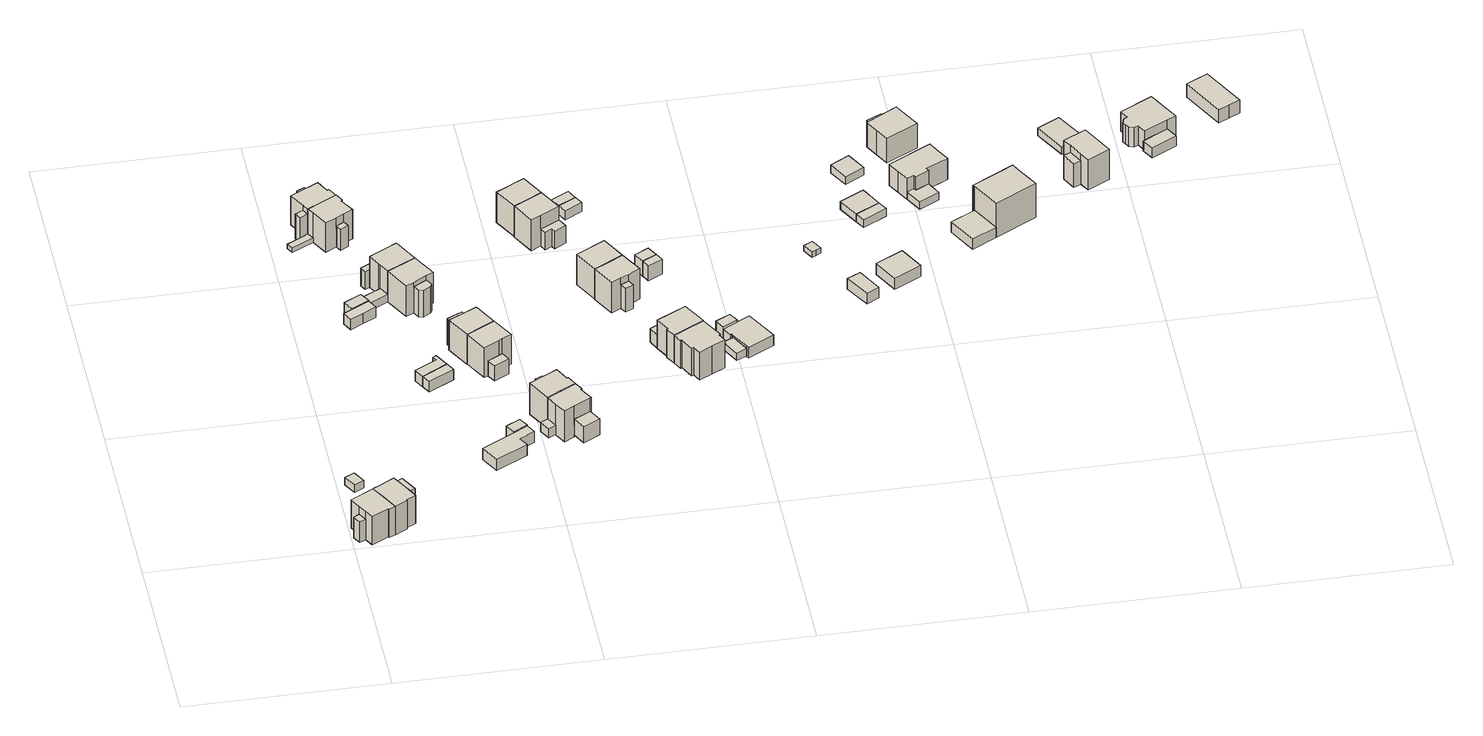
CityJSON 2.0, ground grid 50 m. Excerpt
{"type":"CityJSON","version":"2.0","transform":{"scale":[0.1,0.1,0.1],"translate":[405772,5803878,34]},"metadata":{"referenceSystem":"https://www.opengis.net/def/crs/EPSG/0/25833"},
"CityObjects":{
"building1":{"type":"Building","attributes":{"Gemeindeschluessel":"11000009","function":"31001_1010"},"address":[{"country":"Germany","locality":"Berlin","thoroughfareNumber":"168","thoroughfareName":"Waldstraße"}],"children":["building1-1","building1-2"]},
"building1-1":{"type":"BuildingPart","attributes":{"BezugspunktDach":"2200","measuredHeight":10.04,"storeysAboveGround":2},"parents":["building1"],"geometry":[{"type":"MultiSurface","lod":"1","boundaries":[[[0,1,2,3,4,5,6,7,8]],[[9,10,11,12,13,14,15,16,17]],[[9,17,8,7]],[[10,9,7,6]],[[11,10,6,5]],[[12,11,5,4]],[[13,12,4,3]],[[14,13,3,2]],[[15,14,2,1]],[[18,19,1,0]],[[17,16,0,8]],[[16,15,19,18]]]}]},
"building1-2":{"type":"BuildingPart","attributes":{"BezugspunktDach":"2200","measuredHeight":6.08,"storeysAboveGround":2},"parents":["building1"],"geometry":[{"type":"MultiSurface","lod":"1","boundaries":[[[20,19,18,21]],[[16,15,22,23]],[[16,23,21,18]],[[22,15,19,20]],[[23,22,20,21]],[[15,16,24,18,19]]]}]},
"building2":{"type":"Building","attributes":{"Gemeindeschluessel":"11000009","BezugspunktDach":"2200","function":"31001_2000","measuredHeight":3,"storeysAboveGround":1},"address":[{"country":"Germany","locality":"Berlin","thoroughfareNumber":"166 (1)","thoroughfareName":"Waldstraße"}],"geometry":[{"type":"Solid","lod":"1","boundaries":[[[[25,26,27,28]],[[29,30,31,32]],[[29,32,28,27]],[[30,29,27,26]],[[31,30,26,25]],[[32,31,25,28]]]]}]},
"building3":{"type":"Building","attributes":{"Gemeindeschluessel":"11000009","BezugspunktDach":"2200","function":"51009_1610","measuredHeight":2.25,"storeysAboveGround":0},"address":[{"country":"Germany","locality":"Berlin"}],"geometry":[{"type":"Solid","lod":"1","boundaries":[[[[33,34,35,36]],[[37,38,39,40]],[[37,40,36,35]],[[38,37,35,34]],[[39,38,34,33]],[[40,39,33,36]]]]}]},
"building4":{"type":"Building","attributes":{"Gemeindeschluessel":"11000009","function":"31001_1010"},"address":[{"country":"Germany","locality":"Berlin","thoroughfareNumber":"166","thoroughfareName":"Waldstraße"}],"children":["building4-1","building4-2"]},
"building4-1":{"type":"BuildingPart","attributes":{"BezugspunktDach":"2200","measuredHeight":10.06,"storeysAboveGround":2},"parents":["building4"],"geometry":[{"type":"MultiSurface","lod":"1","boundaries":[[[6,5,41,42,43,44,45,46,47,48,49,7]],[[50,51,52,53,54,55,56,57,58,11,10,9]],[[50,9,7,49]],[[51,50,49,48]],[[52,51,48,47]],[[53,52,47,46]],[[59,60,46,45]],[[55,54,45,44],[55,61,59,54]],[[56,55,44,43]],[[57,56,43,42]],[[58,57,42,41]],[[11,58,41,5]],[[10,11,5,6]],[[9,10,6,7]],[[54,53,60,59]],[[59,61,55,54]]]}]},
"building4-2":{"type":"BuildingPart","attributes":{"BezugspunktDach":"2200","measuredHeight":7.57,"storeysAboveGround":2},"parents":["building4"],"geometry":[{"type":"MultiSurface","lod":"1","boundaries":[[[61,62,63,60]],[[64,65,55,53]],[[64,53,60,63]],[[65,64,63,62]],[[55,65,62,61]],[[54,59,60,53]],[[55,61,59,54]]]}]},
"building5":{"type":"Building","attributes":{"Gemeindeschluessel":"11000009","BezugspunktDach":"2200","function":"31001_2000","measuredHeight":3.85,"storeysAboveGround":1},"address":[{"country":"Germany","locality":"Berlin","thoroughfareNumber":"32 (1)","thoroughfareName":"Grünauer Weg"}],"geometry":[{"type":"Solid","lod":"1","boundaries":[[[[66,67,68,69,70,71,72]],[[73,74,75,76,77,78,79]],[[73,79,72,71]],[[74,73,71,70]],[[75,74,70,69]],[[76,75,69,68]],[[77,76,68,67]],[[78,77,67,66]],[[79,78,66,72]]]]}]},
"building6":{"type":"Building","attributes":{"Gemeindeschluessel":"11000009","BezugspunktDach":"2200","function":"51009_1610","measuredHeight":1.29,"storeysAboveGround":0},"address":[{"country":"Germany","locality":"Berlin"}],"geometry":[{"type":"Solid","lod":"1","boundaries":[[[[80,81,82,83,84]],[[85,86,87,88,89]],[[85,89,84,83]],[[86,85,83,82]],[[87,86,82,81]],[[88,87,81,80]],[[89,88,80,84]]]]}]},
"building7":{"type":"Building","attributes":{"Gemeindeschluessel":"11000009","BezugspunktDach":"2200","function":"31001_2000","measuredHeight":4.4,"storeysAboveGround":1},"address":[{"country":"Germany","locality":"Berlin","thoroughfareNumber":"31 (2)","thoroughfareName":"Grünauer Weg"}],"geometry":[{"type":"Solid","lod":"1","boundaries":[[[[90,91,92,93]],[[94,75,73,95]],[[94,95,93,92]],[[75,94,92,91]],[[73,75,91,90]],[[95,73,90,93]]]]}]},
"building8":{"type":"Building","attributes":{"Gemeindeschluessel":"11000009","BezugspunktDach":"2200","function":"31001_2000","measuredHeight":3.14,"storeysAboveGround":1},"address":[{"country":"Germany","locality":"Berlin","thoroughfareNumber":"33 (1)","thoroughfareName":"Grünauer Weg"}],"geometry":[{"type":"Solid","lod":"1","boundaries":[[[[96,97,98,99,100,101]],[[102,103,104,105,106,107]],[[102,107,101,100]],[[103,102,100,99]],[[104,103,99,98]],[[105,104,98,97]],[[106,105,97,96]],[[107,106,96,101]]]]}]},
"building9":{"type":"Building","attributes":{"Gemeindeschluessel":"11000009","BezugspunktDach":"2200","function":"31001_2000","measuredHeight":3.83,"storeysAboveGround":1},"address":[{"country":"Germany","locality":"Berlin","thoroughfareNumber":"34 (1)","thoroughfareName":"Grünauer Weg"}],"geometry":[{"type":"Solid","lod":"1","boundaries":[[[[108,109,97,96]],[[110,111,112,113]],[[110,113,96,97]],[[111,110,97,109]],[[112,111,109,108]],[[113,112,108,96]]]]}]},
"building10":{"type":"Building","attributes":{"Gemeindeschluessel":"11000009","BezugspunktDach":"2200","function":"51009_1610","measuredHeight":2.22,"storeysAboveGround":0},"address":[{"country":"Germany","locality":"Berlin"}],"geometry":[{"type":"Solid","lod":"1","boundaries":[[[[114,115,116,117]],[[118,119,75,94]],[[118,94,117,116]],[[119,118,116,115]],[[75,119,115,114]],[[94,75,114,117]]]]}]},
"building11":{"type":"Building","attributes":{"Gemeindeschluessel":"11000009","function":"31001_1010"},"address":[{"country":"Germany","locality":"Berlin","thoroughfareNumber":"29","thoroughfareName":"Grünauer Weg"}],"children":["building11-1","building11-2","building11-3"]},
"building11-1":{"type":"BuildingPart","attributes":{"BezugspunktDach":"2200","measuredHeight":10.13,"storeysAboveGround":2},"parents":["building11"],"geometry":[{"type":"MultiSurface","lod":"1","boundaries":[[[120,121,122,123,124,125,126,127,128,129]],[[130,131,132,133,134,135,136,86,137,138]],[[130,138,129,128]],[[139,140,128,127]],[[132,131,127,126]],[[133,132,126,125]],[[134,133,125,124]],[[135,134,124,123]],[[136,135,123,122]],[[86,136,122,121]],[[141,142,143,121,120]],[[137,86,137,144]],[[138,137,120,129]],[[131,130,145,140,139]],[[144,137,86,143,142,141]]]}]},
"building11-2":{"type":"BuildingPart","attributes":{"BezugspunktDach":"2200","measuredHeight":7.14,"storeysAboveGround":2},"parents":["building11"],"geometry":[{"type":"Solid","lod":"1","boundaries":[[[[140,139,146,147]],[[148,131,130,149]],[[148,149,147,146]],[[131,148,146,139]],[[131,139,131,130]],[[149,130,140,147]],[[130,131,139,140]]]]}]},
"building11-3":{"type":"BuildingPart","attributes":{"BezugspunktDach":"2200","measuredHeight":7.19,"storeysAboveGround":2},"parents":["building11"],"geometry":[{"type":"Solid","lod":"1","boundaries":[[[[150,142,141,151]],[[137,86,85,152]],[[137,152,151,141]],[[85,86,142,150]],[[152,85,150,151]],[[86,137,141,142]]]]}]},
"building12":{"type":"Building","attributes":{"Gemeindeschluessel":"11000009","function":"31001_1010"},"address":[{"country":"Germany","locality":"Berlin","thoroughfareNumber":"30","thoroughfareName":"Grünauer Weg"}],"children":["building12-1","building12-2"]},
"building12-1":{"type":"BuildingPart","attributes":{"BezugspunktDach":"2200","measuredHeight":10.08,"storeysAboveGround":2},"parents":["building12"],"geometry":[{"type":"MultiSurface","lod":"1","boundaries":[[[153,154,155,156,157,158,159,160,161,162]],[[136,135,163,164,165,166,167,168,87,86]],[[136,86,162,161]],[[135,136,161,160]],[[163,135,160,159]],[[164,163,159,158]],[[165,164,158,157]],[[166,165,157,156]],[[169,170,171,156,155]],[[168,167,155,154]],[[87,168,154,153]],[[86,87,153,162]],[[167,166,171,170,169]]]}]},
"building12-2":{"type":"BuildingPart","attributes":{"BezugspunktDach":"2200","measuredHeight":6.39,"storeysAboveGround":2},"parents":["building12"],"geometry":[{"type":"MultiSurface","lod":"1","boundaries":[[[172,173,171,170]],[[166,174,175,167]],[[166,167,166,176]],[[174,166,171,173]],[[175,174,173,172]],[[167,175,172,170]],[[176,166,167,170,171]]]}]},
"building13":{"type":"Building","attributes":{"Gemeindeschluessel":"11000009","BezugspunktDach":"2200","function":"31001_2000","measuredHeight":3.33,"storeysAboveGround":1},"address":[{"country":"Germany","locality":"Berlin","thoroughfareNumber":"36 (2)","thoroughfareName":"Grünauer Weg"}],"geometry":[{"type":"Solid","lod":"1","boundaries":[[[[177,178,179,180,181,182,183]],[[184,185,186,187,188,189,190]],[[184,190,183,182]],[[185,184,182,181]],[[186,185,181,180]],[[187,186,180,179]],[[188,187,179,178]],[[189,188,178,177]],[[190,189,177,183]]]]}]},
"building14":{"type":"Building","attributes":{"Gemeindeschluessel":"11000009","BezugspunktDach":"2200","function":"31001_2000","measuredHeight":5.9,"storeysAboveGround":1},"address":[{"country":"Germany","locality":"Berlin","thoroughfareNumber":"31 (1)","thoroughfareName":"Grünauer Weg"}],"geometry":[{"type":"Solid","lod":"1","boundaries":[[[[191,192,193,194,195]],[[196,197,198,199,200]],[[196,200,195,194]],[[197,196,194,193]],[[198,197,193,192]],[[199,198,192,191]],[[200,199,191,195]]]]}]},
"building15":{"type":"Building","attributes":{"Gemeindeschluessel":"11000009","BezugspunktDach":"2200","function":"31001_1010","measuredHeight":10.89,"storeysAboveGround":2},"address":[{"country":"Germany","locality":"Berlin","thoroughfareNumber":"31","thoroughfareName":"Grünauer Weg"}],"geometry":[{"type":"Solid","lod":"1","boundaries":[[[[201,202,203,204,205,206,207]],[[197,208,209,119,118,210,198]],[[197,198,207,206]],[[208,197,206,205]],[[209,208,205,204]],[[119,209,204,203]],[[118,119,203,202]],[[210,118,202,201]],[[198,210,201,207]]]]}]},
"building16":{"type":"Building","attributes":{"Gemeindeschluessel":"11000009","BezugspunktDach":"2200","function":"31001_2000","measuredHeight":3.4,"storeysAboveGround":1},"address":[{"country":"Germany","locality":"Berlin","thoroughfareNumber":"35 (1)","thoroughfareName":"Grünauer Weg"}],"geometry":[{"type":"Solid","lod":"1","boundaries":[[[[211,212,213,214]],[[215,216,217,218]],[[215,218,214,213]],[[216,215,213,212]],[[217,216,212,211]],[[218,217,211,214]]]]}]},
"building17":{"type":"Building","attributes":{"Gemeindeschluessel":"11000009","function":"31001_1010"},"address":[{"country":"Germany","locality":"Berlin","thoroughfareNumber":"32","thoroughfareName":"Grünauer Weg"}],"children":["building17-1","building17-2"]},
"building17-1":{"type":"BuildingPart","attributes":{"BezugspunktDach":"2200","measuredHeight":10.88,"storeysAboveGround":2},"parents":["building17"],"geometry":[{"type":"MultiSurface","lod":"1","boundaries":[[[219,220,221,222,204,223,203]],[[224,209,225,226,227,228,119]],[[224,119,203,223]],[[209,224,223,204]],[[225,209,204,222]],[[226,225,222,221]],[[229,230,221,220]],[[228,227,220,219]],[[119,228,219,203]],[[227,226,230,229]]]}]},
"building17-2":{"type":"BuildingPart","attributes":{"BezugspunktDach":"2200","measuredHeight":7.86,"storeysAboveGround":2},"parents":["building17"],"geometry":[{"type":"MultiSurface","lod":"1","boundaries":[[[231,232,233,234,230,229]],[[226,235,236,237,238,227]],[[227,229,227,226]],[[235,226,230,234]],[[236,235,234,233]],[[237,236,233,232]],[[238,237,232,231]],[[227,238,231,229]],[[226,227,229,230,239]]]}]},
"building18":{"type":"Building","attributes":{"Gemeindeschluessel":"11000009","function":"31001_1010"},"address":[{"country":"Germany","locality":"Berlin","thoroughfareNumber":"33","thoroughfareName":"Grünauer Weg"}],"children":["building18-1","building18-2"]},
"building18-1":{"type":"BuildingPart","attributes":{"BezugspunktDach":"2200","measuredHeight":10.19,"storeysAboveGround":2},"parents":["building18"],"geometry":[{"type":"MultiSurface","lod":"1","boundaries":[[[240,241,242,243,244,245,246]],[[247,248,249,250,251,252,253]],[[247,253,246,245]],[[254,255,256,257,245,244]],[[249,248,244,243]],[[250,249,243,242]],[[251,250,242,241]],[[252,251,241,240]],[[253,252,240,246]],[[248,247,257,256,255,254]]]}]},
"building18-2":{"type":"BuildingPart","attributes":{"BezugspunktDach":"2200","measuredHeight":7.7,"storeysAboveGround":2},"parents":["building18"],"geometry":[{"type":"MultiSurface","lod":"1","boundaries":[[[256,255,258,259]],[[260,261,262,263]],[[260,263,259,258]],[[261,260,258,255]],[[262,261,255,248,247,264]],[[263,262,256,259]],[[264,247,248,255,256]]]}]},
"building19":{"type":"Building","attributes":{"Gemeindeschluessel":"11000009","function":"31001_1010"},"address":[{"country":"Germany","locality":"Berlin","thoroughfareNumber":"34","thoroughfareName":"Grünauer Weg"}],"children":["building19-1","building19-2"]},
"building19-1":{"type":"BuildingPart","attributes":{"BezugspunktDach":"2200","measuredHeight":10.06,"storeysAboveGround":2},"parents":["building19"],"geometry":[{"type":"MultiSurface","lod":"1","boundaries":[[[265,266,267,268,269,270,271]],[[272,273,274,275,276,277,278]],[[272,278,271,270]],[[273,272,270,269]],[[274,273,269,268]],[[275,274,268,267]],[[279,280,267,266]],[[277,281,282,279,266,265]],[[278,277,265,271]],[[276,275,280,279]],[[276,279,282,281]]]}]},
"building19-2":{"type":"BuildingPart","attributes":{"BezugspunktDach":"2200","measuredHeight":4.48,"storeysAboveGround":2},"parents":["building19"],"geometry":[{"type":"MultiSurface","lod":"1","boundaries":[[[283,284,280,282]],[[275,285,286,281]],[[281,276,275]],[[285,275,280,284]],[[286,285,284,283]],[[281,286,283,282]],[[275,276,279,280]],[[282,279,276,281]]]}]},
"building20":{"type":"Building","attributes":{"Gemeindeschluessel":"11000009","BezugspunktDach":"2200","function":"31001_2000","measuredHeight":2.75,"storeysAboveGround":1},"address":[{"country":"Germany","locality":"Berlin","thoroughfareNumber":"36 (1)","thoroughfareName":"Grünauer Weg"}],"geometry":[{"type":"Solid","lod":"1","boundaries":[[[[287,288,289,290]],[[291,292,293,294]],[[291,294,290,289]],[[292,291,289,288]],[[293,292,288,287]],[[294,293,287,290]]]]}]},
"building21":{"type":"Building","attributes":{"Gemeindeschluessel":"11000009","function":"31001_1010"},"address":[{"country":"Germany","locality":"Berlin","thoroughfareNumber":"35","thoroughfareName":"Grünauer Weg"}],"children":["building21-1","building21-2"]},
"building21-1":{"type":"BuildingPart","attributes":{"BezugspunktDach":"2200","measuredHeight":10.93,"storeysAboveGround":2},"parents":["building21"],"geometry":[{"type":"MultiSurface","lod":"1","boundaries":[[[295,296,297,298,299,300,301,302,303]],[[304,305,306,307,308,309,310,311,312]],[[313,314,304,312,303,302]],[[315,313,314,316,305,304,302,301]],[[306,305,301,300]],[[307,306,300,299]],[[308,307,299,298]],[[309,308,298,297]],[[310,309,297,296]],[[311,310,296,295]],[[312,311,295,303]]]}]},
"building21-2":{"type":"BuildingPart","attributes":{"BezugspunktDach":"2200","measuredHeight":7.1,"storeysAboveGround":2},"parents":["building21"],"geometry":[{"type":"Solid","lod":"1","boundaries":[[[[313,315,317,318]],[[319,316,314,320]],[[319,320,318,317]],[[316,319,317,315]],[[320,314,313,318]],[[314,316,315,313]]]]}]},
"building22":{"type":"Building","attributes":{"Gemeindeschluessel":"11000009","function":"31001_1010"},"address":[{"country":"Germany","locality":"Berlin","thoroughfareNumber":"36","thoroughfareName":"Grünauer Weg"},{"country":"Germany","locality":"Berlin","thoroughfareNumber":"162","thoroughfareName":"Waldstraße"}],"children":["building22-1","building22-2"]},
"building22-1":{"type":"BuildingPart","attributes":{"BezugspunktDach":"2200","measuredHeight":11.06,"storeysAboveGround":2},"parents":["building22"],"geometry":[{"type":"MultiSurface","lod":"1","boundaries":[[[321,322,323,324,325,326,327,328,329,330]],[[331,309,332,333,334,335,336,337,338,311]],[[331,311,330,329]],[[309,331,329,328]],[[332,309,328,327]],[[333,332,327,326]],[[334,333,326,325]],[[335,334,325,324]],[[339,340,341,324,323]],[[336,335,341,342,343]],[[337,336,323,322]],[[338,337,322,321]],[[311,338,321,330]],[[343,342,341,340,339]]]}]},
"building22-2":{"type":"BuildingPart","attributes":{"BezugspunktDach":"2200","measuredHeight":5.15,"storeysAboveGround":2},"parents":["building22"],"geometry":[{"type":"Solid","lod":"1","boundaries":[[[[344,345,341,340]],[[342,346,347,343]],[[346,342,341,345]],[[347,346,345,344]],[[343,347,344,340]],[[342,343,340,341]]]]}]},
"building23":{"type":"Building","attributes":{"Gemeindeschluessel":"11000009","function":"31001_1010"},"address":[{"country":"Germany","locality":"Berlin","thoroughfareNumber":"6","thoroughfareName":"Grünauer Weg"}],"children":["building23-1","building23-2"]},
"building23-1":{"type":"BuildingPart","attributes":{"BezugspunktDach":"2200","measuredHeight":10.58,"storeysAboveGround":2},"parents":["building23"],"geometry":[{"type":"MultiSurface","lod":"1","boundaries":[[[348,349,350,351,352,353,354,355]],[[356,357,358,359,360,361,362,363]],[[356,363,355,354]],[[364,365,354,353]],[[358,366,364,353,352]],[[359,358,352,351]],[[360,359,351,350]],[[361,360,350,349]],[[362,361,349,348]],[[363,362,348,355]],[[357,356,365,364]],[[357,364,366,358]]]}]},
"building23-2":{"type":"BuildingPart","attributes":{"BezugspunktDach":"2200","measuredHeight":3,"storeysAboveGround":2},"parents":["building23"],"geometry":[{"type":"Solid","lod":"1","boundaries":[[[[365,366,367,368]],[[369,358,356,370]],[[369,370,368,367]],[[358,369,367,366]],[[370,356,365,368]],[[356,358,366,365]]]]}]},
"building24":{"type":"Building","attributes":{"Gemeindeschluessel":"11000009","function":"31001_1010"},"address":[{"country":"Germany","locality":"Berlin","thoroughfareNumber":"5","thoroughfareName":"Grünauer Weg"}],"children":["building24-1","building24-2"]},
"building24-1":{"type":"BuildingPart","attributes":{"BezugspunktDach":"2200","measuredHeight":10.79,"storeysAboveGround":2},"parents":["building24"],"geometry":[{"type":"MultiSurface","lod":"1","boundaries":[[[371,372,373,350,349,348]],[[374,375,376,377,378,379]],[[374,379,348,349]],[[375,374,349,350]],[[376,375,350,373]],[[380,381,373,372]],[[378,377,372,371]],[[379,378,371,348]],[[377,376,381,380]]]}]},
"building24-2":{"type":"BuildingPart","attributes":{"BezugspunktDach":"2200","measuredHeight":5.21,"storeysAboveGround":2},"parents":["building24"],"geometry":[{"type":"Solid","lod":"1","boundaries":[[[[382,383,384,385,381,380]],[[376,386,387,388,389,377]],[[386,376,381,385]],[[387,386,385,384]],[[388,387,384,383]],[[389,388,383,382]],[[377,389,382,380]],[[376,377,380,381]]]]}]},
"building25":{"type":"Building","attributes":{"Gemeindeschluessel":"11000009","function":"31001_1010"},"address":[{"country":"Germany","locality":"Berlin","thoroughfareNumber":"4","thoroughfareName":"Grünauer Weg"}],"children":["building25-1","building25-2"]},
"building25-1":{"type":"BuildingPart","attributes":{"BezugspunktDach":"2200","measuredHeight":10.17,"storeysAboveGround":2},"parents":["building25"],"geometry":[{"type":"MultiSurface","lod":"1","boundaries":[[[390,391,392,393,394,395,396]],[[397,398,399,400,401,402,403]],[[397,403,396,395]],[[404,405,406,397,395,394]],[[399,398,394,393]],[[400,399,393,392]],[[401,400,392,391]],[[402,401,391,390]],[[403,402,390,396]],[[398,397,406,405,404]]]}]},
"building25-2":{"type":"BuildingPart","attributes":{"BezugspunktDach":"2200","measuredHeight":4.52,"storeysAboveGround":2},"parents":["building25"],"geometry":[{"type":"MultiSurface","lod":"1","boundaries":[[[406,405,407,408]],[[409,410,411,412]],[[409,412,408,407]],[[410,409,407,405]],[[411,410,405,398,397]],[[412,411,406,408]],[[397,398,405,406]]]}]},
"building26":{"type":"Building","attributes":{"Gemeindeschluessel":"11000009","function":"31001_1010"},"address":[{"country":"Germany","locality":"Berlin","thoroughfareNumber":"3","thoroughfareName":"Grünauer Weg"}],"children":["building26-1","building26-2"]},
"building26-1":{"type":"BuildingPart","attributes":{"BezugspunktDach":"2200","measuredHeight":10.22,"storeysAboveGround":2},"parents":["building26"],"geometry":[{"type":"MultiSurface","lod":"1","boundaries":[[[413,414,415,416,392,390]],[[417,418,419,420,421,422]],[[417,422,390,392]],[[418,417,392,416]],[[419,418,416,415]],[[423,424,415,414]],[[421,420,414,413]],[[422,421,413,390]],[[420,419,424,423]]]}]},
"building26-2":{"type":"BuildingPart","attributes":{"BezugspunktDach":"2200","measuredHeight":7.17,"storeysAboveGround":2},"parents":["building26"],"geometry":[{"type":"Solid","lod":"1","boundaries":[[[[425,426,424,423]],[[419,427,428,420]],[[427,419,424,426]],[[428,427,426,425]],[[420,428,425,423]],[[419,420,423,424]]]]}]},
"building27":{"type":"Building","attributes":{"Gemeindeschluessel":"11000009","BezugspunktDach":"2200","function":"31001_2000","measuredHeight":4.02,"storeysAboveGround":1},"address":[{"country":"Germany","locality":"Berlin","thoroughfareNumber":"2 (1)","thoroughfareName":"Grünauer Weg"}],"geometry":[{"type":"Solid","lod":"1","boundaries":[[[[429,430,431,432]],[[433,434,435,436]],[[433,436,432,431]],[[434,433,431,430]],[[435,434,430,429]],[[436,435,429,432]]]]}]},
"building28":{"type":"Building","attributes":{"Gemeindeschluessel":"11000009","BezugspunktDach":"2200","function":"31001_2000","measuredHeight":2.81,"storeysAboveGround":1},"address":[{"country":"Germany","locality":"Berlin","thoroughfareNumber":"6 (1)","thoroughfareName":"Grünauer Weg"}],"geometry":[{"type":"Solid","lod":"1","boundaries":[[[[437,438,439,440]],[[441,442,443,444]],[[441,444,440,439]],[[442,441,439,438]],[[443,442,438,437]],[[444,443,437,440]]]]}]},
"building29":{"type":"Building","attributes":{"Gemeindeschluessel":"11000009","BezugspunktDach":"2200","function":"31001_2000","measuredHeight":2.7,"storeysAboveGround":1},"address":[{"country":"Germany","locality":"Berlin","thoroughfareNumber":"5 (1)","thoroughfareName":"Grünauer Weg"}],"geometry":[{"type":"Solid","lod":"1","boundaries":[[[[445,446,438,437]],[[447,448,449,450]],[[447,450,437,438]],[[448,447,438,446]],[[449,448,446,445]],[[450,449,445,437]]]]}]},
"building30":{"type":"Building","attributes":{"Gemeindeschluessel":"11000009","BezugspunktDach":"2200","function":"31001_1010","measuredHeight":10.08,"storeysAboveGround":2},"address":[{"country":"Germany","locality":"Berlin","thoroughfareNumber":"2","thoroughfareName":"Grünauer Weg"}],"geometry":[{"type":"Solid","lod":"1","boundaries":[[[[451,452,453,454,455,456,457,458]],[[434,459,460,461,462,463,464,435]],[[434,435,458,457]],[[459,434,457,456]],[[460,459,456,455]],[[461,460,455,454]],[[462,461,454,453]],[[463,462,453,452]],[[464,463,452,451]],[[435,464,451,458]]]]}]},
"building31":{"type":"Building","attributes":{"Gemeindeschluessel":"11000009","BezugspunktDach":"2200","function":"31001_1010","measuredHeight":9.81,"storeysAboveGround":2},"address":[{"country":"Germany","locality":"Berlin","thoroughfareNumber":"1","thoroughfareName":"Grünauer Weg"},{"country":"Germany","locality":"Berlin","thoroughfareNumber":"160","thoroughfareName":"Waldstraße"}],"geometry":[{"type":"Solid","lod":"1","boundaries":[[[[465,466,467,468,469,470,471,472,473,474,475,476]],[[461,460,477,478,479,480,481,482,483,484,485,462]],[[461,462,476,475]],[[460,461,475,474]],[[477,460,474,473]],[[478,477,473,472]],[[479,478,472,471]],[[480,479,471,470]],[[481,480,470,469]],[[482,481,469,468]],[[483,482,468,467]],[[484,483,467,466]],[[485,484,466,465]],[[462,485,465,476]]]]}]},
"building32":{"type":"Building","attributes":{"Gemeindeschluessel":"11000009","BezugspunktDach":"2200","function":"31001_2000","measuredHeight":4.5,"storeysAboveGround":1},"address":[{"country":"Germany","locality":"Berlin","thoroughfareNumber":"4 (1)","thoroughfareName":"Grünauer Weg"}],"geometry":[{"type":"Solid","lod":"1","boundaries":[[[[486,487,488,489]],[[490,491,492,493]],[[490,493,489,488]],[[491,490,488,487]],[[492,491,487,486]],[[493,492,486,489]]]]}]},
"building33":{"type":"Building","attributes":{"Gemeindeschluessel":"11000009","BezugspunktDach":"2200","function":"31001_2000","measuredHeight":4.39,"storeysAboveGround":1},"address":[{"country":"Germany","locality":"Berlin","thoroughfareNumber":"3 (1)","thoroughfareName":"Grünauer Weg"}],"geometry":[{"type":"Solid","lod":"1","boundaries":[[[[494,495,487,486]],[[496,497,498,499]],[[496,499,486,487]],[[497,496,487,495]],[[498,497,495,494]],[[499,498,494,486]]]]}]},
"building34":{"type":"Building","attributes":{"Gemeindeschluessel":"11000009","BezugspunktDach":"2200","function":"51009_1610","measuredHeight":2.18,"storeysAboveGround":0},"address":[{"country":"Germany","locality":"Berlin"}],"geometry":[{"type":"Solid","lod":"1","boundaries":[[[[500,501,502,503]],[[504,505,506,507]],[[504,507,503,502]],[[505,504,502,501]],[[506,505,501,500]],[[507,506,500,503]]]]}]},
"building35":{"type":"Building","attributes":{"Gemeindeschluessel":"11000009","BezugspunktDach":"2200","function":"31001_2000","measuredHeight":4.71,"storeysAboveGround":1},"address":[{"country":"Germany","locality":"Berlin","thoroughfareNumber":"2 (2)","thoroughfareName":"Grünauer Weg"}],"geometry":[{"type":"Solid","lod":"1","boundaries":[[[[508,509,510,511]],[[512,513,514,515]],[[512,515,511,510]],[[513,512,510,509]],[[514,513,509,508]],[[515,514,508,511]]]]}]},
"building36":{"type":"Building","attributes":{"Gemeindeschluessel":"11000009","BezugspunktDach":"2200","function":"31001_1010","measuredHeight":3.06,"storeysAboveGround":1},"address":[{"country":"Germany","locality":"Berlin","thoroughfareNumber":"1 (1)","thoroughfareName":"Grünauer Weg"}],"geometry":[{"type":"Solid","lod":"1","boundaries":[[[[516,517,518,519,520,521,522,523,524]],[[525,526,527,528,529,530,531,532,533]],[[525,533,524,523]],[[526,525,523,522]],[[527,526,522,521]],[[528,527,521,520]],[[529,528,520,519]],[[530,529,519,518]],[[531,530,518,517]],[[532,531,517,516]],[[533,532,516,524]]]]}]},
"building37":{"type":"Building","attributes":{"Gemeindeschluessel":"11000009","BezugspunktDach":"2200","function":"31001_2000","measuredHeight":2.33,"storeysAboveGround":1},"address":[{"country":"Germany","locality":"Berlin","thoroughfareNumber":"4 (2)","thoroughfareName":"Krähenhorst"}],"geometry":[{"type":"Solid","lod":"1","boundaries":[[[[534,535,536,537,538]],[[539,540,541,542,543]],[[539,543,538,537]],[[540,539,537,536]],[[541,540,536,535]],[[542,541,535,534]],[[543,542,534,538]]]]}]},
"building38":{"type":"Building","attributes":{"Gemeindeschluessel":"11000009","BezugspunktDach":"2200","function":"31001_2520","measuredHeight":3.31,"storeysAboveGround":1},"address":[{"country":"Germany","locality":"Berlin","thoroughfareNumber":"152 (1)","thoroughfareName":"Waldstraße"}],"geometry":[{"type":"Solid","lod":"1","boundaries":[[[[544,545,546,547]],[[548,549,550,551]],[[548,551,547,546]],[[549,548,546,545]],[[550,549,545,544]],[[551,550,544,547]]]]}]},
"building39":{"type":"Building","attributes":{"Gemeindeschluessel":"11000009","BezugspunktDach":"2200","function":"31001_1312","measuredHeight":3.35,"storeysAboveGround":1},"address":[{"country":"Germany","locality":"Berlin","thoroughfareNumber":"152","thoroughfareName":"Waldstraße"}],"geometry":[{"type":"Solid","lod":"1","boundaries":[[[[552,553,554,555]],[[556,557,558,559]],[[556,559,555,554]],[[557,556,554,553]],[[558,557,553,552]],[[559,558,552,555]]]]}]},
"building40":{"type":"Building","attributes":{"Gemeindeschluessel":"11000009","BezugspunktDach":"2200","function":"31001_2000","measuredHeight":2.3,"storeysAboveGround":1},"address":[{"country":"Germany","locality":"Berlin","thoroughfareNumber":"4 (1)","thoroughfareName":"Krähenhorst"}],"geometry":[{"type":"Solid","lod":"1","boundaries":[[[[560,561,562,563]],[[564,565,566,567]],[[564,567,563,562]],[[565,564,562,561]],[[566,565,561,560]],[[567,566,560,563]]]]}]},
"building41":{"type":"Building","attributes":{"Gemeindeschluessel":"11000009","BezugspunktDach":"2200","function":"51009_1610","measuredHeight":2.3,"storeysAboveGround":0},"address":[{"country":"Germany","locality":"Berlin"}],"geometry":[{"type":"Solid","lod":"1","boundaries":[[[[568,569,561,560]],[[565,570,571,566]],[[565,566,560,561]],[[570,565,561,569]],[[571,570,569,568]],[[566,571,568,560]]]]}]},
"building42":{"type":"Building","attributes":{"Gemeindeschluessel":"11000009","BezugspunktDach":"2200","function":"31001_2000","measuredHeight":2.32,"storeysAboveGround":1},"address":[{"country":"Germany","locality":"Berlin","thoroughfareNumber":"3 (1)","thoroughfareName":"Krähenhorst"}],"geometry":[{"type":"Solid","lod":"1","boundaries":[[[[572,573,574,575]],[[576,577,578,579]],[[576,579,575,574]],[[577,576,574,573]],[[578,577,573,572]],[[579,578,572,575]]]]}]},
"building43":{"type":"Building","attributes":{"Gemeindeschluessel":"11000009","BezugspunktDach":"2200","function":"51009_1610","measuredHeight":2.19,"storeysAboveGround":0},"address":[{"country":"Germany","locality":"Berlin"}],"geometry":[{"type":"Solid","lod":"1","boundaries":[[[[580,581,582,583,584,585]],[[586,587,588,589,590,591]],[[586,591,585,584]],[[587,586,584,583]],[[588,587,583,582]],[[589,588,582,581]],[[590,589,581,580]],[[591,590,580,585]]]]}]},
"building44":{"type":"Building","attributes":{"Gemeindeschluessel":"11000009","BezugspunktDach":"2200","function":"31001_1010","measuredHeight":7.12,"storeysAboveGround":1},"address":[{"country":"Germany","locality":"Berlin","thoroughfareNumber":"4","thoroughfareName":"Krähenhorst"}],"geometry":[{"type":"Solid","lod":"1","boundaries":[[[[592,593,594,595,596,597,598,599,600,601]],[[602,603,604,605,606,607,608,609,610,611]],[[602,611,601,600]],[[603,602,600,599]],[[604,603,599,598]],[[605,604,598,597]],[[606,605,597,596]],[[607,606,596,595]],[[608,607,595,594]],[[609,608,594,593]],[[610,609,593,592]],[[611,610,592,601]]]]}]},
"building45":{"type":"Building","attributes":{"Gemeindeschluessel":"11000009","function":"31001_1010"},"address":[{"country":"Germany","locality":"Berlin","thoroughfareNumber":"3","thoroughfareName":"Krähenhorst"}],"children":["building45-1","building45-2"]},
"building45-1":{"type":"BuildingPart","attributes":{"BezugspunktDach":"2200","measuredHeight":9.51,"storeysAboveGround":2},"parents":["building45"],"geometry":[{"type":"MultiSurface","lod":"1","boundaries":[[[612,613,614,615,616,617]],[[618,619,620,621,622,623]],[[618,624,625,626,627,623,617,616]],[[619,618,616,615]],[[620,619,615,614]],[[621,620,614,613]],[[622,621,613,612]],[[623,622,612,617]],[[627,626,625,624]]]}]},
"building45-2":{"type":"BuildingPart","attributes":{"BezugspunktDach":"2200","measuredHeight":5.1,"storeysAboveGround":2},"parents":["building45"],"geometry":[{"type":"Solid","lod":"1","boundaries":[[[[626,625,628,629]],[[630,624,627,631]],[[630,631,629,628]],[[624,630,628,625]],[[631,627,626,629]],[[627,624,625,626]]]]}]},
"building46":{"type":"Building","attributes":{"Gemeindeschluessel":"11000009","BezugspunktDach":"2200","function":"31001_2463","measuredHeight":3.07,"storeysAboveGround":1},"address":[{"country":"Germany","locality":"Berlin","thoroughfareNumber":"5 (1)","thoroughfareName":"Krähenhorst"}],"geometry":[{"type":"Solid","lod":"1","boundaries":[[[[632,633,634,635]],[[636,637,638,639]],[[636,639,635,634]],[[637,636,634,633]],[[638,637,633,632]],[[639,638,632,635]]]]}]},
"building47":{"type":"Building","attributes":{"Gemeindeschluessel":"11000009","function":"31001_1010"},"address":[{"country":"Germany","locality":"Berlin","thoroughfareNumber":"5","thoroughfareName":"Krähenhorst"}],"children":["building47-1","building47-2"]},
"building47-1":{"type":"BuildingPart","attributes":{"BezugspunktDach":"2200","measuredHeight":12.46,"storeysAboveGround":2},"parents":["building47"],"geometry":[{"type":"MultiSurface","lod":"1","boundaries":[[[640,641,642,643,644,645,646]],[[647,648,649,650,637,636,651]],[[647,651,646,645]],[[648,647,645,644]],[[652,653,644,643]],[[650,649,643,642]],[[637,650,642,641]],[[636,637,641,640]],[[651,636,640,646]],[[649,648,653,652]]]}]},
"building47-2":{"type":"BuildingPart","attributes":{"BezugspunktDach":"2200","measuredHeight":7.36,"storeysAboveGround":2},"parents":["building47"],"geometry":[{"type":"MultiSurface","lod":"1","boundaries":[[[652,654,655,653]],[[656,657,649,648]],[[656,648,653,655]],[[657,656,655,654]],[[649,657,654,652]],[[649,658,649,648]],[[648,649,658,652,653,659]]]}]},
"building48":{"type":"Building","attributes":{"Gemeindeschluessel":"11000009","function":"31001_1010"},"address":[{"country":"Germany","locality":"Berlin","thoroughfareNumber":"150","thoroughfareName":"Waldstraße"}],"children":["building48-1","building48-2"]},
"building48-1":{"type":"BuildingPart","attributes":{"BezugspunktDach":"2200","measuredHeight":11.09,"storeysAboveGround":2},"parents":["building48"],"geometry":[{"type":"MultiSurface","lod":"1","boundaries":[[[660,661,662,663,664,665]],[[666,667,668,669,670,671]],[[666,671,665,664]],[[667,666,664,663]],[[668,667,663,662]],[[669,668,662,661]],[[672,673,661,660]],[[671,670,660,665]],[[670,669,673,672]]]}]},
"building48-2":{"type":"BuildingPart","attributes":{"BezugspunktDach":"2200","measuredHeight":6.98,"storeysAboveGround":2},"parents":["building48"],"geometry":[{"type":"Solid","lod":"1","boundaries":[[[[674,673,672,675,676]],[[677,670,669,678,679]],[[677,679,676,675]],[[670,677,675,672]],[[678,669,673,674]],[[679,678,674,676]],[[669,670,672,673]]]]}]},
"building49":{"type":"Building","attributes":{"Gemeindeschluessel":"11000009","BezugspunktDach":"2200","function":"31001_2463","measuredHeight":2.23,"storeysAboveGround":1},"address":[{"country":"Germany","locality":"Berlin","thoroughfareNumber":"150 (1)","thoroughfareName":"Waldstraße"}],"geometry":[{"type":"Solid","lod":"1","boundaries":[[[[680,681,682,683]],[[684,685,686,687]],[[684,687,683,682]],[[685,684,682,681]],[[686,685,681,680]],[[687,686,680,683]]]]}]},
"building50":{"type":"Building","attributes":{"Gemeindeschluessel":"11000009","BezugspunktDach":"2200","function":"31001_2463","measuredHeight":3.33,"storeysAboveGround":1},"address":[{"country":"Germany","locality":"Berlin","thoroughfareNumber":"148A (1)","thoroughfareName":"Waldstraße"}],"geometry":[{"type":"Solid","lod":"1","boundaries":[[[[688,689,690,691,692]],[[693,694,695,696,697]],[[693,697,692,691]],[[694,693,691,690]],[[695,694,690,689]],[[696,695,689,688]],[[697,696,688,692]]]]}]},
"building51":{"type":"Building","attributes":{"Gemeindeschluessel":"11000009","BezugspunktDach":"2200","function":"31001_1010","measuredHeight":7.57,"storeysAboveGround":1},"address":[{"country":"Germany","locality":"Berlin","thoroughfareNumber":"148A","thoroughfareName":"Waldstraße"}],"geometry":[{"type":"Solid","lod":"1","boundaries":[[[[698,699,700,701,702,703,704,705,706,707,708,709,710,711]],[[712,713,714,715,716,717,718,694,693,719,720,721,722,723]],[[712,723,711,710]],[[713,712,710,709]],[[714,713,709,708]],[[715,714,708,707]],[[716,715,707,706]],[[717,716,706,705]],[[718,717,705,704]],[[694,718,704,703]],[[693,694,703,702]],[[719,693,702,701]],[[720,719,701,700]],[[721,720,700,699]],[[722,721,699,698]],[[723,722,698,711]]]]}]},
"building52":{"type":"Building","attributes":{"Gemeindeschluessel":"11000009","BezugspunktDach":"2200","function":"31001_1010","measuredHeight":4.77,"storeysAboveGround":1},"address":[{"country":"Germany","locality":"Berlin","thoroughfareNumber":"146","thoroughfareName":"Waldstraße"}],"geometry":[{"type":"Solid","lod":"1","boundaries":[[[[724,725,726,727,728,729]],[[730,731,732,733,734,735]],[[730,735,729,728]],[[731,730,728,727]],[[732,731,727,726]],[[733,732,726,725]],[[734,733,725,724]],[[735,734,724,729]]]]}]}
},
"vertices":[
[19,43,94],[30,22,94],[42,1,94],[83,23,94],[85,20,94],[101,28,94],[80,67,94],[61,102,94],[4,71,94],[61,102,10],[80,67,10],[101,28,10],[85,20,10],[83,23,10],[42,1,10],[30,22,10],[19,43,10],[4,71,10],[19,43,71],[30,22,71],
[15,14,71],[4,34,71],[15,14,10],[4,34,10],[19,43,41],
[65,104,41],[81,113,41],[73,131,41],[55,122,41],[73,131,11],[81,113,11],[65,104,11],[55,122,11],
[35,199,31],[59,212,31],[42,243,31],[18,231,31],[42,243,9],[59,212,9],[35,199,9],[18,231,9],
[132,45,94],[130,48,94],[154,60,94],[141,86,94],[136,96,94],[118,128,94],[116,132,94],[81,113,94],[65,104,94],[65,104,10],[81,113,10],[116,132,10],[118,128,10],[136,96,10],[141,86,10],[154,60,10],[130,48,10],[132,45,10],[136,96,86],[118,128,86],[141,86,86],
[159,95,86],[136,137,86],[136,137,10],[159,95,10],
[132,792,39],[164,809,39],[197,827,39],[184,851,39],[151,833,39],[140,827,39],[119,816,39],[140,827,8],[151,833,8],[184,851,8],[197,827,8],[164,809,8],[132,792,8],[119,816,8],
[48,1095,22],[102,1123,22],[92,1140,22],[73,1129,22],[39,1111,22],[73,1129,9],[92,1140,9],[102,1123,9],[48,1095,9],[39,1111,9],
[140,827,41],[184,851,41],[170,876,41],[127,853,41],[170,876,8],[127,853,8],
[259,556,39],[322,591,39],[303,626,39],[294,621,39],[300,610,39],[246,581,39],[300,610,7],[294,621,7],[303,626,7],[322,591,7],[259,556,7],[246,581,7],
[271,535,39],[334,569,39],[322,591,8],[334,569,8],[271,535,8],[259,556,8],
[184,851,30],[234,878,30],[221,903,30],[170,876,30],[221,903,8],[234,878,8],
[84,1156,95],[92,1140,95],[127,1159,95],[166,1180,95],[153,1204,95],[149,1201,95],[132,1233,95],[111,1222,95],[91,1212,95],[62,1196,95],[91,1212,9],[111,1222,9],[132,1233,9],[149,1201,9],[153,1204,9],[166,1180,9],[127,1159,9],[84,1156,9],[62,1196,9],[111,1222,80],[91,1212,80],[84,1156,81],[92,1140,81],[92,1140,60],[84,1156,72],[91,1212,66],
[102,1239,80],[82,1229,80],[102,1239,9],[82,1229,9],
[73,1129,81],[64,1145,81],[64,1145,9],
[102,1123,96],[124,1082,96],[152,1097,96],[171,1108,96],[194,1120,96],[173,1157,96],[177,1159,96],[166,1180,96],[127,1159,96],[92,1140,96],[177,1159,9],[173,1157,9],[194,1120,9],[171,1108,9],[152,1097,9],[124,1082,9],[152,1097,65],[152,1097,72],[171,1108,72],
[160,1082,72],[179,1093,72],[179,1093,9],[160,1082,9],[171,1108,28],
[374,222,41],[453,265,41],[440,288,41],[478,309,41],[466,332,41],[430,312,41],[349,268,41],[430,312,8],[466,332,8],[478,309,8],[440,288,8],[453,265,8],[374,222,8],[349,268,8],
[191,932,61],[202,938,61],[249,964,61],[241,978,61],[183,947,61],[241,978,8],[249,964,8],[202,938,8],[191,932,8],[183,947,8],
[218,908,100],[221,903,100],[234,878,100],[304,915,100],[272,976,100],[249,964,100],[202,938,100],[272,976,8],[304,915,8],[218,908,8],
[430,312,43],[466,332,43],[452,356,43],[417,337,43],[452,356,9],[466,332,9],[430,312,9],[417,337,9],
[267,817,100],[286,827,100],[319,846,100],[337,855,100],[269,896,100],[269,896,8],[337,855,8],[319,846,8],[286,827,8],[267,817,8],[286,827,87],[319,846,87],
[295,810,87],[306,809,87],[325,820,87],[329,828,87],[329,828,8],[325,820,8],[306,809,8],[295,810,8],[319,846,31],
[375,620,96],[410,639,96],[445,658,96],[414,716,96],[390,704,96],[353,685,96],[343,680,96],[353,685,7],[390,704,7],[414,716,7],[445,658,7],[410,639,7],[375,620,7],[343,680,7],[390,704,38],[390,704,82],[353,685,82],[353,685,25],
[381,722,82],[343,703,82],[381,722,5],[390,704,5],[353,685,5],[343,703,5],[353,685,45],
[406,564,97],[444,585,97],[453,590,97],[476,602,97],[445,658,97],[410,639,97],[375,620,97],[410,639,8],[445,658,8],[476,602,8],[453,590,8],[444,585,8],[406,564,8],[375,620,8],[444,585,53],[453,590,53],[415,569,8],[415,569,53],
[427,548,53],[464,568,53],[464,568,8],[427,548,8],
[515,323,32],[533,333,32],[519,360,32],[500,350,32],[519,360,5],[533,333,5],[515,323,5],[500,350,5],
[519,360,96],[553,379,96],[591,400,96],[578,423,96],[575,421,96],[557,457,96],[533,444,96],[515,434,96],[487,419,96],[515,434,3],[533,444,3],[557,457,3],[575,421,3],[578,423,3],[591,400,3],[553,379,3],[519,360,3],[487,419,3],[515,434,80],[515,434,9],[533,444,80],[533,444,9],
[524,460,80],[506,451,80],[524,460,9],[506,451,9],
[533,333,95],[549,304,95],[574,319,95],[615,341,95],[618,343,95],[599,377,95],[602,379,95],[591,400,95],[588,398,95],[519,360,95],[588,398,3],[602,379,3],[599,377,3],[618,343,3],[615,341,3],[574,319,3],[549,304,3],[533,333,3],[574,319,40],[574,319,56],[615,341,56],[615,341,9],[574,319,9],
[590,286,56],[632,309,56],[632,309,9],[590,286,9],
[565,1067,96],[601,1086,96],[636,1105,96],[605,1163,96],[576,1148,96],[570,1144,96],[558,1138,96],[534,1125,96],[558,1138,6],[570,1144,6],[576,1148,6],[605,1163,6],[636,1105,6],[601,1086,6],[565,1067,6],[534,1125,6],[570,1144,36],[558,1138,36],[576,1148,36],
[568,1164,36],[549,1154,36],[568,1164,6],[549,1154,6],
[596,1010,96],[620,1023,96],[667,1048,96],[601,1086,4],[636,1105,4],[667,1048,4],[620,1023,4],[596,1010,4],[565,1067,4],[620,1023,56],[667,1048,56],
[628,1008,56],[645,1017,56],[650,1008,56],[679,1024,56],[679,1024,4],[650,1008,4],[645,1017,4],[628,1008,4],
[708,803,99],[744,822,99],[780,842,99],[748,902,99],[733,894,99],[700,876,99],[676,863,99],[700,876,9],[733,894,9],[748,902,9],[780,842,9],[744,822,9],[708,803,9],[676,863,9],[733,894,21],[733,894,54],[700,876,54],
[726,908,54],[693,890,54],[726,908,8],[733,894,8],[700,876,8],[693,890,8],
[738,747,99],[762,760,99],[782,770,99],[811,786,99],[780,842,8],[811,786,8],[782,770,8],[762,760,8],[738,747,8],[708,803,8],[762,760,79],[782,770,79],
[771,744,79],[790,754,79],[790,754,8],[771,744,8],
[819,598,50],[865,622,50],[853,647,50],[807,624,50],[853,647,10],[865,622,10],[819,598,10],[807,624,10],
[681,1129,32],[724,1152,32],[712,1176,32],[668,1153,32],[712,1176,3],[724,1152,3],[681,1129,3],[668,1153,3],
[693,1107,32],[736,1130,32],[724,1152,5],[736,1130,5],[693,1107,5],[681,1129,5],
[838,563,94],[835,561,94],[848,537,94],[887,559,94],[924,578,94],[892,637,94],[865,622,94],[819,598,94],[892,637,10],[924,578,10],[887,559,10],[848,537,10],[835,561,10],[838,563,10],
[859,515,93],[863,518,93],[880,483,93],[885,486,93],[896,465,93],[928,483,93],[961,500,93],[950,521,93],[954,523,93],[924,578,93],[887,559,93],[848,537,93],[954,523,10],[950,521,10],[961,500,10],[928,483,10],[896,465,10],[885,486,10],[880,483,10],[863,518,10],[859,515,10],
[833,870,51],[868,889,51],[854,915,51],[819,896,51],[854,915,6],[868,889,6],[833,870,6],[819,896,6],
[843,850,51],[879,869,51],[868,889,7],[879,869,7],[843,850,7],[833,870,7],
[993,521,32],[1018,534,32],[995,579,32],[969,567,32],[995,579,10],[1018,534,10],[993,521,10],[969,567,10],
[976,606,45],[1012,626,45],[999,649,45],[963,630,45],[999,649,9],[1012,626,9],[976,606,9],[963,630,9],
[989,582,39],[992,584,39],[995,579,39],[1018,534,39],[1022,528,39],[1087,564,39],[1044,643,39],[1012,626,39],[976,606,39],[1012,626,8],[1044,643,8],[1087,564,8],[1022,528,8],[1018,534,8],[995,579,8],[992,584,8],[989,582,8],[976,606,8],
[1233,873,19],[1244,879,19],[1255,885,19],[1240,912,19],[1218,900,19],[1240,912,3],[1255,885,3],[1244,879,3],[1233,873,3],[1218,900,3],
[1328,681,35],[1359,698,35],[1326,760,35],[1292,743,35],[1326,760,4],[1359,698,4],[1328,681,4],[1292,743,4],
[1401,722,37],[1468,758,37],[1435,820,37],[1368,784,37],[1435,820,4],[1468,758,4],[1401,722,4],[1368,784,4],
[1356,982,28],[1415,1014,28],[1387,1066,28],[1328,1034,28],[1387,1066,5],[1415,1014,5],[1356,982,5],[1328,1034,5],
[1369,958,28],[1428,990,28],[1428,990,5],[1369,958,5],
[1356,1121,28],[1403,1148,28],[1376,1197,28],[1329,1170,28],[1376,1197,5],[1403,1148,5],[1356,1121,5],[1329,1170,5],
[1508,997,31],[1558,1023,31],[1540,1058,31],[1507,1041,31],[1503,1047,31],[1486,1038,31],[1503,1047,9],[1507,1041,9],[1540,1058,9],[1558,1023,9],[1508,997,9],[1486,1038,9],
[1470,1068,71],[1486,1038,71],[1503,1047,71],[1507,1041,71],[1540,1058,71],[1536,1066,71],[1591,1095,71],[1575,1124,71],[1560,1154,71],[1454,1097,71],[1560,1154,8],[1575,1124,8],[1591,1095,8],[1536,1066,8],[1540,1058,8],[1507,1041,8],[1503,1047,8],[1486,1038,8],[1470,1068,8],[1454,1097,8],
[1445,1213,81],[1463,1179,81],[1542,1221,81],[1524,1255,81],[1505,1290,81],[1428,1246,81],[1505,1290,8],[1524,1255,8],[1542,1221,8],[1463,1179,8],[1445,1213,8],[1428,1246,8],[1481,1276,8],[1481,1276,59],[1446,1256,59],[1446,1256,8],
[1470,1298,59],[1433,1279,59],[1470,1298,8],[1433,1279,8],
[1603,830,40],[1664,863,40],[1626,933,40],[1565,901,40],[1626,933,9],[1664,863,9],[1603,830,9],[1565,901,9],
[1626,933,111],[1664,863,111],[1768,919,111],[1755,942,111],[1735,979,111],[1727,995,111],[1623,938,111],[1727,995,9],[1735,979,9],[1755,942,9],[1768,919,9],[1623,938,9],[1755,942,82],[1735,979,82],
[1773,952,82],[1753,988,82],[1753,988,9],[1773,952,9],[1755,942,33],[1735,979,23],
[1874,1056,100],[1892,1021,100],[1905,997,100],[1960,1027,100],[1918,1107,100],[1862,1078,100],[1918,1107,10],[1960,1027,10],[1905,997,10],[1892,1021,10],[1874,1056,10],[1862,1078,10],[1874,1056,80],[1892,1021,80],
[1874,1012,80],[1864,1051,80],[1856,1047,80],[1864,1051,10],[1874,1012,10],[1856,1047,10],
[1868,1137,32],[1923,1168,32],[1880,1245,32],[1825,1215,32],[1880,1245,10],[1923,1168,10],[1868,1137,10],[1825,1215,10],
[2072,1086,41],[2134,1119,41],[2118,1149,41],[2060,1117,41],[2056,1115,41],[2060,1117,11],[2118,1149,11],[2134,1119,11],[2072,1086,11],[2056,1115,11],
[2020,1147,68],[2025,1138,68],[2038,1134,68],[2048,1139,68],[2060,1117,68],[2118,1149,68],[2140,1160,68],[2128,1182,68],[2118,1200,68],[2097,1240,68],[2017,1197,68],[2029,1175,68],[2019,1169,68],[2015,1156,68],[2019,1169,11],[2029,1175,11],[2017,1197,11],[2097,1240,11],[2118,1200,11],[2128,1182,11],[2140,1160,11],[2048,1139,11],[2038,1134,11],[2025,1138,11],[2020,1147,11],[2015,1156,11],
[2246,1184,51],[2273,1198,51],[2300,1212,51],[2243,1320,51],[2216,1306,51],[2189,1292,51],[2216,1306,12],[2243,1320,12],[2300,1212,12],[2273,1198,12],[2246,1184,12],[2189,1292,12]
]}
